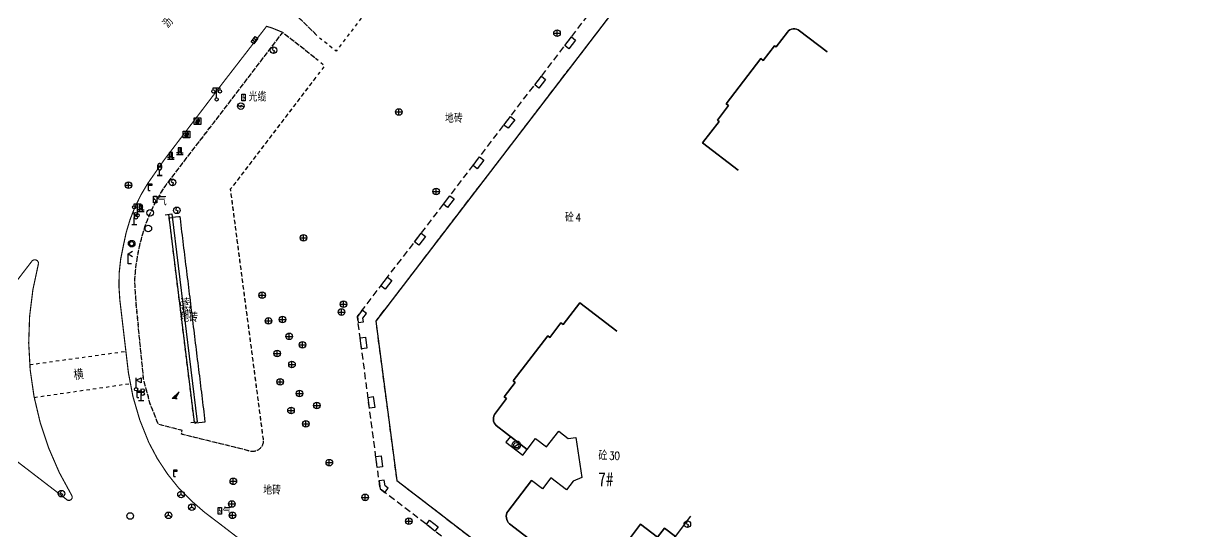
# Model space of a CAD drawing. Extents: x 5235 to 6165, y 11896 to 12757.
# Drawn here: x 5791.2 to 5967.4, y 12328 to 12405 of the extents above; entities that cross this region are included whole.
import ezdxf
from ezdxf.enums import TextEntityAlignment as Align

# ---------------------------------------------------------------- set-up
doc = ezdxf.new("R2010")
doc.units = 0
doc.header["$LTSCALE"] = 0.5
doc.linetypes.add('X5', pattern=[3, 2, -1])
doc.linetypes.add('X6', pattern=[2, 1, -1])
doc.layers.get('0').update_dxf_attribs({"linetype": 'CONTINUOUS'})
for name, color, linetype in [('COMPONENT', 4, 'CONTINUOUS'), ('DLDW', 11, 'CONTINUOUS'), ('DLSS', 4, 'CONTINUOUS'), ('DMTZ', 3, 'CONTINUOUS'), ('GXYZ', 2, 'CONTINUOUS'), ('JMD', 6, 'CONTINUOUS'), ('ZJ', 7, 'CONTINUOUS')]:
    doc.layers.add(name, color=color, linetype=linetype)
doc.styles.add('DIMST', font='', dxfattribs={"width": 0.8})
doc.styles.add('HZ', font='rs.shx', dxfattribs={"width": 0.8, "bigfont": 'hztxt.shx'})
doc.styles.get('DIMST').set_extended_font_data('SimSun')

# ---------------------------------------------------------------- blocks, each defined once
blk = doc.blocks.new('gc041')
for p, q in [((-1, 0.5), (1, 0.5)), ((-1, -0.5), (-1, 0.5)), ((-0.33, 0.5), (-0.33, -0.5)), ((0.33, 0.5), (0.33, -0.5)), ((1, 0.5), (1, -0.5)), ((1, -0.5), (-1, -0.5))]:
    blk.add_line(p, q)
blk = doc.blocks.new('gc048')
for q in [(-0.87, -0.5), (0, 1), (0.87, -0.5)]:
    blk.add_line((0, 0), q)
blk.add_circle((0, 0), 1)
blk = doc.blocks.new('gc234')
at = {"linetype": 'Continuous'}
for p, q in [((-0.5, 0), (-0.5, 2)), ((-0.5, 2), (0.5, 2)), ((0.5, 0), (-0.5, 0)), ((0.5, 2), (0.5, 0))]:
    blk.add_line(p, q, dxfattribs=at)
at = {"linetype": 'Continuous', "const_width": 0.2, "flags": 128}
blk.add_lwpolyline([(0, 1.7), (-0.2, 1), (0.2, 1), (0, 0.3)], dxfattribs=at)
blk = doc.blocks.new('gc043')
for p, q in [((-1, 0), (1, 0)), ((0, -1), (0, 1))]:
    blk.add_line(p, q)
blk.add_circle((0, 0), 1)
blk = doc.blocks.new('gc188')
blk.add_circle((0, 0), 1)
blk = doc.blocks.new('gc019')
for p, q in [((0, 0.5), (0, 3.5)), ((0, 2.7), (1.6, 3.5)), ((1.6, 1.9), (0, 2.7)), ((1.6, 3.5), (1.6, 1.9))]:
    blk.add_line(p, q)
blk.add_circle((0, 0), 0.5)
blk = doc.blocks.new('gc299')
for points in [[(0, 3.1), (0, 3.6)], [(-0.8, 0), (0, 0), (0.8, 0)], [(0, 3.1), (0, 2.1)], [(0, 1.6), (0, 2.1)], [(0, 0), (0, 1.6)]]:
    blk.add_lwpolyline(points)
for centre in [(0.5, 3.1), (0.5, 2.1)]:
    blk.add_circle(centre, 0.5)
blk = doc.blocks.new('GC052')
for p, q in [((0, 3), (1.38, 3.81)), ((0, 0), (0, 3)), ((0, 3), (1.38, 2.19)), ((1, 0), (0, 0))]:
    blk.add_line(p, q)
blk = doc.blocks.new('gc298')
at = {"flags": 128}
blk.add_lwpolyline([(0, 3.6), (-0.12, 3.58), (-0.23, 3.53), (-0.34, 3.45), (-0.44, 3.34), (-0.52, 3.2), (-0.58, 3.05), (-0.63, 2.87), (-0.65, 2.69), (-0.65, 2.51), (-0.63, 2.33), (-0.58, 2.15), (-0.52, 2), (-0.44, 1.86), (-0.34, 1.75), (-0.23, 1.67), (-0.12, 1.62), (0, 1.6), (0.12, 1.62), (0.23, 1.67), (0.34, 1.75), (0.44, 1.86), (0.52, 2), (0.58, 2.15), (0.63, 2.33), (0.65, 2.51), (0.65, 2.69), (0.63, 2.87), (0.58, 3.05), (0.52, 3.2), (0.44, 3.34), (0.34, 3.45), (0.23, 3.53), (0.12, 3.58)], close=True, dxfattribs=at)
for points in [[(-0.8, 0), (0.8, 0), (-0.8, 0)], [(0, 0), (0, 1.6)]]:
    blk.add_lwpolyline(points)
for centre in [(0, 3.1), (0, 2.1)]:
    blk.add_circle(centre, 0.5)
blk = doc.blocks.new('gc315')
for p, q in [((-0.5, 0.5), (-1, 0.5)), ((-1, 0), (1, 0)), ((0.5, 0.5), (1, 0.5)), ((0.5, 0), (0.5, 0.5))]:
    blk.add_line(p, q)
at = {"linetype": 'Continuous'}
for p, q in [((0, 1), (-0.5, 0)), ((0, 2), (0, 1)), ((0, 1), (0.5, 0))]:
    blk.add_line(p, q, dxfattribs=at)
blk.add_lwpolyline([(-0.5, 0), (0.5, 0), (0.5, 2), (-0.5, 2)], close=True)
blk = doc.blocks.new('gc050')
for p, q in [((0, 1), (-0.38, 0.18)), ((-0.38, 0.18), (0.38, -0.18)), ((0, -1), (0.38, -0.18))]:
    blk.add_line(p, q)
blk.add_circle((0, 0), 1)
blk = doc.blocks.new('gcbj0109')
at = {"linetype": 'Continuous'}
for radius in [1, 0.645]:
    blk.add_circle((0, 0), radius, dxfattribs=at)
blk = doc.blocks.new('GC097')
for p, q in [((-1, 2.92), (-1, 3.52)), ((-1, 3.52), (1, 3.52)), ((0, 0.52), (0, 3.52)), ((1, 3.52), (1, 2.92))]:
    blk.add_line(p, q)
for centre in [(-1, 2.42), (0.01, 0), (1, 2.42)]:
    blk.add_circle(centre, 0.5)
blk = doc.blocks.new('gcbj0213')
for p, q in [((0, 0), (0, 2)), ((0, 2), (1, 2)), ((1, 1.5), (0, 1.5)), ((0, 0), (0.5, 0)), ((1, 2), (1, 1.5))]:
    blk.add_line(p, q)
blk = doc.blocks.new('gcbj0305')
for points in [[(-1.01, 1.01), (1.01, 1.01), (1.01, -1.01), (-1.01, -1.01)], [(-0.47, 0.01), (-0.39, -0.06), (-0.31, 0.01), (-0.39, 0.09)], [(0.13, 0.3), (0.13, -0.79), (0.15, -0.85), (0.24, -0.85), (0.28, -0.8), (0.28, -0.15), (0.33, -0.15), (0.33, -0.8), (0.36, -0.85), (0.44, -0.85), (0.49, -0.8), (0.49, 0.3), (0.52, 0.3), (0.52, -0.11), (0.55, -0.14), (0.6, -0.14), (0.64, -0.09), (0.64, 0.43), (0.53, 0.54), (0.14, 0.54), (0.03, 0.45), (-0.06, 0.26), (-0.33, 0.26), (-0.36, 0.24), (-0.36, 0.18), (-0.34, 0.15), (-0.01, 0.14), (0.11, 0.31)], [(-0.4, -0.13), (-0.31, -0.2), (-0.25, -0.13), (-0.33, -0.06)], [(-0.4, -0.25), (-0.3, -0.25), (-0.3, -0.35), (-0.4, -0.35)]]:
    blk.add_lwpolyline(points, close=True)
blk.add_lwpolyline([(-0.6, -0.18), (-0.47, -0.82), (-0.21, -0.82), (-0.09, -0.16)])
blk.add_circle((0.3, 0.72), 0.128)
blk = doc.blocks.new('gc046')
for p, q in [((0, -0.3), (-0.97, 0.26)), ((0, 0.3), (0.97, -0.26)), ((0, 0.3), (0, -0.3))]:
    blk.add_line(p, q)
blk.add_circle((0, 0), 1)
blk = doc.blocks.new('gc011')
for p, q in [((-0.67, -0.44), (0.67, 0.44)), ((0.8, 0), (0.8, 0))]:
    blk.add_line(p, q)
for radius in [1.3, 0.8]:
    blk.add_circle((0, 0), radius)
blk = doc.blocks.new('gc324')
at = {"linetype": 'Continuous'}
blk.add_hatch(color=256, dxfattribs=at).paths.add_polyline_path([(0, 0), (1.15, 2), (-1, 0)])
for p, q in [((-1, 0), (1.15, 2)), ((0, 0), (-1, 0)), ((0, 0), (1.15, 2)), ((0, 0), (0.5, 0))]:
    blk.add_line(p, q)

msp = doc.modelspace()

# ---------------------------------------------------------------- linework, layer by layer
at = {"layer": 'DLDW', "linetype": 'Continuous'}
for p, q in [((5812.75, 12375.98, 520.04), (5813.74, 12376.11, 520.04)), ((5813.25, 12376.04, 520.04), (5817.12, 12344.55, 520.04)), ((5813.74, 12376.11, 520.04), (5817.61, 12344.61, 520.04)), ((5816.62, 12344.49, 520.04), (5817.61, 12344.61, 520.04))]:
    msp.add_line(p, q, dxfattribs=at)
at = {"layer": 'DLSS', "linetype": 'X6'}
msp.add_line((5813.31, 12375.52, 520.04), (5817.12, 12344.55, 520.04), dxfattribs=at)
at = {"layer": 'DLSS', "linetype": 'X6', "elevation": 520.04, "flags": 128}
for points in [[(5832.61, 12406.22), (5862.94, 12445.81, -0.171128), (5866.74, 12445.36, -0.320839), (5868.77, 12441.74, -0.087862), (5868.24, 12439.46), (5838.66, 12400.77), (5836.29, 12402.64), (5832.61, 12406.22), (5832.61, 12406.22), (5832.61, 12406.22)], [(5835.49, 12396.67), (5822.62, 12379.83), (5827.63, 12341.69, -0.540186), (5825.23, 12340.28), (5815.21, 12342.74), (5815.32, 12343.3), (5811.7, 12344.23), (5810.44, 12347.46), (5809.47, 12351.08), (5808.35, 12362.64), (5808.15, 12365.84, -0.058311), (5809.21, 12372.54, -0.090255), (5812.91, 12380.49), (5830.57, 12403.6), (5834.55, 12400.5), (5835.49, 12399.74)]]:
    msp.add_lwpolyline(points, format="xyb", dxfattribs=at)
at = {"layer": 'DLSS', "linetype": 'X6', "flags": 128}
for points, elevation in [([(5835.49, 12403.41), (5832.61, 12406.22), (5832.61, 12406.22), (5832.61, 12406.22)], 520.04), ([(5813.31, 12375.52), (5814.96, 12375.72), (5818.79, 12344.56), (5817.14, 12344.36), (5817.12, 12344.55)], 520.04), ([(5813.81, 12375.59), (5814.96, 12375.72), (5818.79, 12344.56), (5817.32, 12344.38), (5817.29, 12344.57)], 520.04), ([(5792.22, 12353.28), (5806.7, 12355.28)], 521.77), ([(5792.89, 12348.31), (5807.41, 12350.41)], 521.71)]:
    msp.add_lwpolyline(points, dxfattribs=dict(at, elevation=elevation))
at = {"layer": 'DLSS', "linetype": 'Continuous', "elevation": 520.04, "flags": 128}
for points in [[(5835.49, 12318.07, 0.175, 0.175, 0), (5820.85, 12329.3, 0.175, 0.175, -0.051561), (5814.85, 12334.52, 0.175, 0.175, -0.06995), (5810.26, 12341.49, 0.175, 0.175, -0.072285), (5807.17, 12352.07, 0.175, 0.175, 0), (5805.87, 12363.12, 0.175, 0.175, -0.087628), (5806.41, 12371.31, 0.175, 0.175, -0.102632), (5810.13, 12380.75, 0.175, 0.175, 0), (5812.58, 12384.26, 0.175, 0.175, 0), (5821.4, 12395.83, 0.175, 0.175, 0), (5828.13, 12404.52, 0.175, 0.175, 0), (5829.03, 12404.23, 0.175, 0.175, 0), (5830.57, 12403.6, 0, 0, 0)], [(6117.24, 12148.69, 0.175, 0.175, 0), (6107.1, 12136.07, 0.175, 0.175, -0.07696), (6100.81, 12130.21, 0.175, 0.175, -0.131542), (6091.93, 12127.57, 0.175, 0.175, -0.05032), (6085.87, 12128.1, 0.175, 0.175, 0), (6084, 12128.77, 0.175, 0.175, 0), (6082.37, 12129.47, 0.175, 0.175, 0), (6080.26, 12130.54, 0.175, 0.175, 0), (6078.45, 12131.63, 0.175, 0.175, 0), (6078.45, 12131.63, 0.175, 0.175, 0), (6074.63, 12134.53, 0.175, 0.175, 0), (5820.85, 12329.3, 0.175, 0.175, -0.051561), (5814.85, 12334.52, 0.175, 0.175, -0.06995), (5810.26, 12341.49, 0.175, 0.175, -0.072285), (5807.17, 12352.07, 0.175, 0.175, 0), (5805.87, 12363.12, 0.175, 0.175, -0.087628), (5806.41, 12371.31, 0.175, 0.175, -0.102632), (5810.13, 12380.75, 0.175, 0.175, 0), (5812.58, 12384.26, 0.175, 0.175, 0), (5821.4, 12395.83, 0.175, 0.175, 0), (5828.13, 12404.52, 0.175, 0.175, 0), (5829.03, 12404.23, 0.175, 0.175, 0), (5830.57, 12403.6, 0, 0, 0)]]:
    msp.add_lwpolyline(points, format="xyseb", dxfattribs=at)
at = {"layer": 'DLSS', "linetype": 'X6', "elevation": 520.04, "flags": 128}
msp.add_lwpolyline([(5827.63, 12341.69, -0.540186), (5825.23, 12340.28), (5815.21, 12342.74), (5815.32, 12343.3), (5811.7, 12344.23), (5810.44, 12347.46), (5809.47, 12351.08), (5808.35, 12362.64), (5808.15, 12365.84, -0.058311), (5809.21, 12372.54, -0.090255), (5812.91, 12380.49), (5830.57, 12403.6), (5834.55, 12400.5), (5836.94, 12398.57), (5822.62, 12379.83)], format="xyb", close=True, dxfattribs=at)
at = {"layer": 'DLSS', "linetype": 'Continuous', "const_width": 0.175, "flags": 128}
msp.add_lwpolyline([(5798.63, 12333.37, -0.202199), (5793.54, 12368.6), (5793.54, 12368.6, 0.691252), (5792.55, 12368.96), (5777.34, 12349.17, 0.426428), (5777.51, 12348.42), (5797.75, 12332.89, 0.813017)], format="xyb", close=True, dxfattribs=at)
at = {"layer": 'JMD', "linetype": 'X5', "elevation": 520.04, "flags": 128}
msp.add_lwpolyline([(5919.49, 12409.06), (5907.49, 12418.23), (5887.42, 12415.57), (5844.67, 12359.86), (5847.86, 12335.73), (5878.6, 12312.15), (5877.04, 12310.08), (5845.34, 12334.47), (5841.9, 12360.55), (5885.93, 12418.03), (5908.42, 12421.02), (5921.15, 12411.26)], dxfattribs=at)
at = {"layer": 'JMD', "linetype": 'Continuous', "elevation": 520.04, "flags": 128}
for points in [[(5919.49, 12409.06), (5907.49, 12418.23), (5887.42, 12415.57), (5844.67, 12359.86), (5847.86, 12335.73), (5878.6, 12312.15), (5881.76, 12316.29), (5876.23, 12320.53), (5875.74, 12319.88), (5868.84, 12325.17), (5869.33, 12325.81), (5864.95, 12329.17, -0.354093), (5864.69, 12331.05), (5868.28, 12335.75)], [(5899.63, 12382.73), (5894.23, 12386.86), (5896.74, 12390.12), (5896.49, 12390.31), (5898.18, 12392.5), (5897.8, 12392.79), (5903.07, 12399.65), (5903.45, 12399.36), (5905.15, 12401.58), (5905.4, 12401.39), (5907.11, 12403.62, -0.43142), (5908.96, 12403.85), (5913.15, 12400.65)], [(5867.64, 12340.44), (5862.95, 12344.05, -0.394772), (5862.82, 12345.93), (5864.5, 12348.13), (5864.17, 12348.38), (5865.84, 12350.56), (5865.52, 12350.81), (5870.78, 12357.65), (5871.1, 12357.4), (5872.77, 12359.58), (5873.1, 12359.33), (5875.65, 12362.65), (5881.25, 12358.35)]]:
    msp.add_lwpolyline(points, format="xyb", dxfattribs=at)
at = {"layer": 'JMD', "linetype": 'Continuous', "flags": 128}
for points in [[(5913.15, 12400.65), (5908.96, 12403.85, 0.43142), (5907.11, 12403.62), (5905.4, 12401.39), (5905.15, 12401.58), (5903.45, 12399.36), (5903.07, 12399.65), (5897.8, 12392.79), (5898.18, 12392.5), (5896.49, 12390.31), (5896.74, 12390.12), (5894.23, 12386.86), (5899.63, 12382.72)], [(5881.25, 12358.35), (5875.65, 12362.65), (5873.1, 12359.33), (5872.77, 12359.58), (5871.1, 12357.4), (5870.78, 12357.65), (5865.52, 12350.81), (5865.84, 12350.56), (5864.17, 12348.38), (5864.5, 12348.13), (5862.82, 12345.93, 0.395367), (5862.95, 12344.05), (5867.64, 12340.44), (5868.92, 12342.1), (5870.59, 12340.82), (5872.42, 12343.2), (5873.84, 12342.1), (5875.04, 12342.23), (5875.91, 12336.2), (5874.62, 12335.64), (5873.61, 12334.32), (5871.22, 12336.14), (5869.95, 12334.47), (5868.28, 12335.75), (5864.69, 12331.05, 0.354093), (5864.95, 12329.17), (5869.33, 12325.81)]]:
    msp.add_lwpolyline(points, format="xyb", dxfattribs=at)
at = {"layer": 'JMD', "linetype": 'Continuous', "elevation": 520.04, "flags": 128}
for points in [[(5874.34, 12402.9), (5874.98, 12402.42), (5873.98, 12401.11), (5873.34, 12401.6)], [(5869.79, 12396.96), (5870.43, 12396.48), (5869.43, 12395.17), (5868.79, 12395.66)], [(5865.12, 12390.86), (5865.75, 12390.37), (5864.75, 12389.07), (5864.12, 12389.56)], [(5860.43, 12384.75), (5861.07, 12384.26), (5860.07, 12382.95), (5859.43, 12383.44)], [(5855.93, 12378.86), (5856.56, 12378.37), (5855.56, 12377.07), (5854.93, 12377.56)], [(5851.57, 12373.17), (5852.2, 12372.68), (5851.2, 12371.38), (5850.57, 12371.87)], [(5846.47, 12366.52), (5847.1, 12366.03), (5846.1, 12364.72), (5845.47, 12365.21)], [(5842.73, 12360.32), (5843.28, 12361.04), (5842.64, 12361.52), (5841.9, 12360.55), (5842.01, 12359.66), (5842.81, 12359.76), (5842.73, 12360.32)], [(5842.32, 12357.31), (5843.12, 12357.41), (5843.33, 12355.78), (5842.54, 12355.68)], [(5843.51, 12348.32), (5844.3, 12348.43), (5844.52, 12346.8), (5843.72, 12346.69)], [(5844.69, 12339.34), (5845.49, 12339.44), (5845.7, 12337.81), (5844.91, 12337.71)], [(5846.09, 12334.9), (5845.97, 12335.8), (5845.18, 12335.69), (5845.34, 12334.47), (5846.05, 12333.92), (5846.54, 12334.56), (5846.09, 12334.9)], [(5852.85, 12329.7), (5854.14, 12328.7), (5853.65, 12328.07), (5852.36, 12329.07)], [(5886.11, 12322), (5890.13, 12327.24), (5888.47, 12328.52), (5887.39, 12327.12), (5884.83, 12329.09), (5883.15, 12326.9), (5885.69, 12324.95), (5884.42, 12323.29)]]:
    msp.add_lwpolyline(points, close=True, dxfattribs=at)
at = {"layer": 'JMD', "linetype": 'Continuous', "flags": 128}
msp.add_lwpolyline([(5867.64, 12340.44), (5867.64, 12340.44), (5865.09, 12342.4), (5864.42, 12341.53), (5866.97, 12339.56)], close=True, dxfattribs=at)
msp.add_lwpolyline([(5883.15, 12326.9), (5884.83, 12329.09), (5887.39, 12327.12), (5888.47, 12328.52), (5890.13, 12327.24), (5892.48, 12330.3)], dxfattribs=at)

# ---------------------------------------------------------------- block references
at = {"layer": 'COMPONENT', "linetype": 'Continuous', "xscale": 0.5, "yscale": 0.5}
for name, p in [('gcbj0305', (5817.63, 12390.15)), ('gcbj0305', (5815.99, 12388.13, 520.04)), ('gcbj0213', (5810.23, 12379.67, 520.04)), ('gcbj0109', (5807.67, 12371.6, 520.04)), ('gcbj0109', (5807.67, 12371.6, 520.04)), ('gcbj0213', (5808.5, 12348.3, 521.77)), ('gcbj0213', (5814.04, 12336.34))]:
    msp.add_blockref(name, p, dxfattribs=at)
at = {"layer": 'DLDW', "linetype": 'Continuous', "xscale": 0.5, "yscale": 0.5}
for name, p in [('GC097', (5820.55, 12393.44, 520.04)), ('GC097', (5820.55, 12393.44, 520.04)), ('GC097', (5808.55, 12375.89, 520.04)), ('GC097', (5808.55, 12375.89, 520.04)), ('gc019', (5808.33, 12349.55, 520.04)), ('gc019', (5808.33, 12349.55, 520.04))]:
    msp.add_blockref(name, p, dxfattribs=at)
at = {"layer": 'DLSS', "linetype": 'Continuous', "xscale": 0.5, "yscale": 0.5}
for name, p in [('gc298', (5811.91, 12381.94, 520.04)), ('gc299', (5808.07, 12374.52, 520.04)), ('GC052', (5807.12, 12368.54, 520.04)), ('gc299', (5809.1, 12347.82, 520.04))]:
    msp.add_blockref(name, p, dxfattribs=at)
at = {"layer": 'DMTZ', "linetype": 'Continuous', "xscale": 0.5, "yscale": 0.5, "zscale": 0.5}
msp.add_blockref('gc324', (5814.31, 12348.16, 522.64), dxfattribs=at)
at = {"layer": 'GXYZ', "linetype": 'Continuous', "xscale": 0.5, "yscale": 0.5}
for name, p in [('gc043', (5872.17, 12403.47, 520.04)), ('gc050', (5829.16, 12400.89, 520.04)), ('gc050', (5829.16, 12400.89, 520.04)), ('gc046', (5824.21, 12392.44, 520.04)), ('gc046', (5824.21, 12392.44, 520.04)), ('gc043', (5848.18, 12391.54, 520.04)), ('gc315', (5814.96, 12385.11, 520.04)), ('gc315', (5813.6, 12384.4, 520.04)), ('gc043', (5807.17, 12380.47, 520.04)), ('gc043', (5807.17, 12380.47, 520.04)), ('gc050', (5813.84, 12380.88, 520.04)), ('gc050', (5813.84, 12380.88, 520.04)), ('gc043', (5853.85, 12379.48, 520.04)), ('gc315', (5809.05, 12376.45)), ('gc188', (5810.49, 12376.25, 520.04)), ('gc188', (5810.49, 12376.25, 520.04)), ('gc050', (5814.52, 12376.64, 520.04)), ('gc050', (5814.52, 12376.64, 520.04)), ('gc188', (5810.19, 12373.91, 520.04)), ('gc188', (5810.19, 12373.91, 520.04)), ('gc043', (5833.74, 12372.48, 520.04)), ('gc043', (5833.74, 12372.48, 520.04)), ('gc043', (5827.44, 12363.79, 520.04)), ('gc043', (5827.44, 12363.79, 520.04)), ('gc043', (5839.49, 12361.24, 520.04)), ('gc043', (5839.78, 12362.42, 520.04)), ('gc043', (5828.43, 12359.89, 520.04)), ('gc043', (5828.43, 12359.89, 520.04)), ('gc043', (5830.53, 12360.11, 520.04)), ('gc043', (5830.53, 12360.11, 520.04)), ('gc043', (5831.57, 12357.56, 520.04)), ('gc043', (5831.57, 12357.56, 520.04)), ('gc043', (5833.56, 12356.27, 520.04)), ('gc043', (5833.56, 12356.27, 520.04)), ('gc043', (5829.74, 12354.95, 520.04)), ('gc043', (5829.74, 12354.95, 520.04)), ('gc043', (5831.98, 12353.29, 520.04)), ('gc043', (5831.98, 12353.29, 520.04)), ('gc043', (5830.17, 12350.68, 520.04)), ('gc043', (5830.17, 12350.68, 520.04)), ('gc043', (5833.13, 12348.91, 520.04)), ('gc043', (5833.13, 12348.91, 520.04)), ('gc043', (5835.76, 12347.07, 520.04)), ('gc043', (5835.76, 12347.07, 520.04)), ('gc043', (5831.83, 12346.34, 520.04)), ('gc043', (5831.83, 12346.34, 520.04)), ('gc043', (5834.07, 12344.29, 520.04)), ('gc043', (5834.07, 12344.29, 520.04)), ('gc043', (5837.64, 12338.43, 520.04)), ('gc043', (5823.08, 12335.6, 520.04)), ('gc043', (5823.08, 12335.6, 520.04)), ('gc050', (5797.04, 12333.73, 521.71)), ('gc048', (5815.15, 12333.6, 520.04)), ('gc048', (5815.15, 12333.6, 520.04)), ('gc043', (5843.06, 12333.17, 520.04)), ('gc048', (5816.8, 12331.67, 520.04)), ('gc048', (5816.8, 12331.67, 520.04)), ('gc043', (5822.86, 12332.17, 520.04)), ('gc043', (5822.86, 12332.17, 520.04)), ('gc188', (5807.44, 12330.35, 520.04)), ('gc048', (5813.26, 12330.45, 521.45)), ('gc043', (5822.94, 12330.45, 520.04)), ('gc043', (5822.94, 12330.45, 520.04)), ('gc043', (5849.69, 12329.58, 520.04)), ('gc050', (5891.93, 12329.1))]:
    msp.add_blockref(name, p, dxfattribs=at)
at = {"layer": 'GXYZ', "linetype": 'Continuous'}
for xscale, yscale, zscale, rotation in [(0.4999999999999999, 0.4999999999999999, 0.4999999999999999, 52.1411588371382), (0.499999999999245, 0.499999999999245, 0.499999999999245, 52.14115883710826)]:
    msp.add_blockref('gc041', (5826.3, 12402.43, 520.04), dxfattribs=dict(at, xscale=xscale, yscale=yscale, zscale=zscale, rotation=rotation))
at = {"layer": 'GXYZ', "linetype": 'Continuous', "xscale": 0.5, "yscale": 0.5, "zscale": 0.5}
for p in [(5824.64, 12393.24, 520.04), (5824.64, 12393.24, 520.04), (5811.21, 12377.77, 520.04), (5811.21, 12377.77, 520.04), (5821.03, 12330.65, 520.04), (5821.03, 12330.65, 520.04)]:
    msp.add_blockref('gc234', p, dxfattribs=at)
at = {"layer": 'JMD', "linetype": 'Continuous', "xscale": 0.5, "yscale": 0.5}
msp.add_blockref('gc011', (5866, 12341.06), dxfattribs=at)

# ---------------------------------------------------------------- texts
at = {"layer": 'DLSS', "linetype": 'Continuous', "style": 'HZ', "width": 0.8}
for s, height, rotation, p in [('沥', 1.25, 48.8637, (5813.1, 12405.14)), ('地砖', 1.25, 278.6013, (5815.83, 12362.16, 520.04)), ('横', 1.5, 7.8072, (5799.6, 12351.85))]:
    msp.add_text(s, height=height, rotation=rotation, dxfattribs=at).set_placement(p, align=Align.MIDDLE)
msp.add_text('地砖', height=1.25, dxfattribs=at).set_placement((5828.96, 12334.37), align=Align.MIDDLE)
at = {"layer": 'DMTZ', "linetype": 'Continuous', "style": 'HZ', "width": 0.8}
for p in [(5856.53, 12390.7, 520.04), (5816.37, 12360.53, 520.04), (5828.96, 12334.37)]:
    msp.add_text('地砖', height=1.25, dxfattribs=at).set_placement(p, align=Align.MIDDLE)
at = {"layer": 'GXYZ', "linetype": 'Continuous', "style": 'HZ', "width": 0.8}
for s, p in [('光缆', (5826.75, 12393.94, 520.04)), ('光缆', (5826.75, 12393.94, 520.04)), ('气', (5812.3, 12378.19, 520.04)), ('气', (5812.3, 12378.19, 520.04)), ('气', (5822.12, 12331.08, 520.04)), ('气', (5822.12, 12331.08, 520.04))]:
    msp.add_text(s, height=1.25, dxfattribs=at).set_placement(p, align=Align.MIDDLE)
at = {"layer": 'JMD', "linetype": 'Continuous', "style": 'HZ', "width": 0.8}
for p in [(5874.72, 12375.54, 520.04), (5879.8, 12339.47, 520.04)]:
    msp.add_text('砼', height=1.25, dxfattribs=at).set_placement(p, align=Align.MIDDLE_RIGHT)
for s, p in [('4', (5874.97, 12375.54, 520.04)), ('30', (5880.05, 12339.47, 520.04))]:
    msp.add_text(s, height=1.2, dxfattribs=at).set_placement(p, align=Align.MIDDLE_LEFT)
at = {"layer": 'ZJ', "linetype": 'Continuous', "style": 'DIMST', "width": 0.8}
msp.add_text('7#', height=2.127, dxfattribs=at).set_placement((5878.42, 12334.86))

doc.saveas('drawing.dxf')
